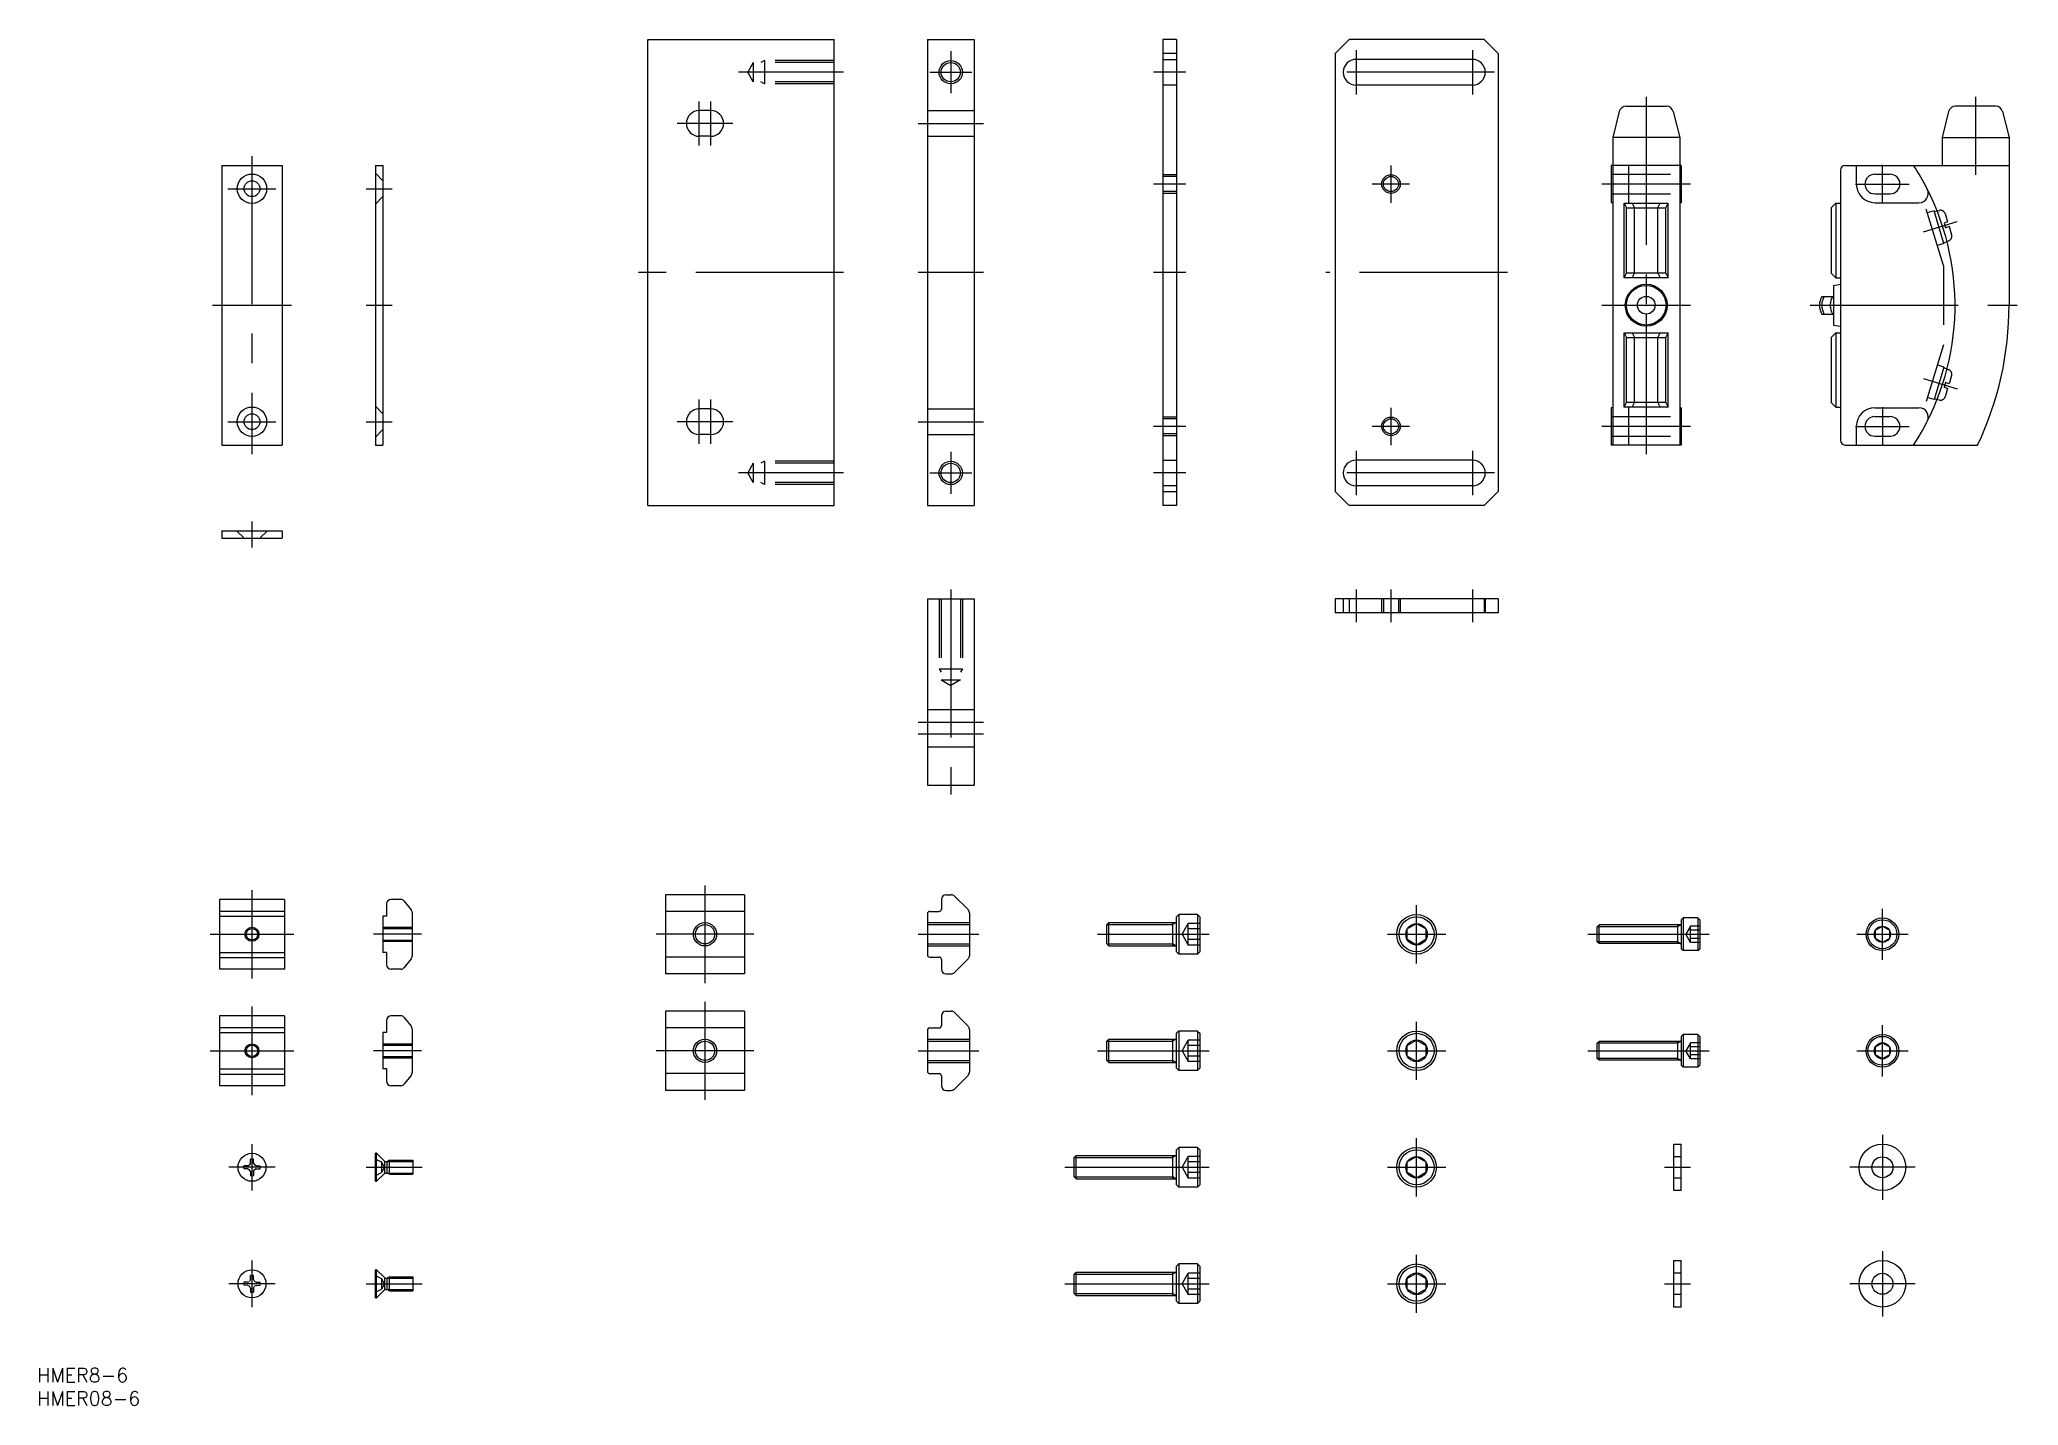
# Model space of a CAD drawing. Extents: x -46 to 379, y -236 to 57.
import ezdxf

# ---------------------------------------------------------------- set-up
doc = ezdxf.new("R2010")
doc.units = 0
for name, pattern in [('CENTER', [50.8, 31.75, -6.35, 6.35, -6.35]), ('DASHED', [19.05, 12.7, -6.35]), ('PHANTOM', [63.5, 31.75, -6.35, 6.35, -6.35, 6.35, -6.35])]:
    doc.linetypes.add(name, pattern=pattern)
doc.layers.get('0').update_dxf_attribs({"linetype": 'CONTINUOUS'})
doc.layers.add('CENTER', color=1, linetype='CENTER')
doc.styles.get("Standard").update_dxf_attribs({"font": 'txt.shx', "height": 3, "bigfont": 'bigfont.shx'})

msp = doc.modelspace()

# ---------------------------------------------------------------- linework, layer by layer
at = {"color": 7, "linetype": 'CONTINUOUS'}
for p, q in [((85, -43), (85, 57)), ((85, 57), (125, 57)), ((125, -43), (125, 57)), ((145, 57), (145, -43)), ((145, 57), (155, 57)), ((155, 57), (155, -43)), ((195.5, 57), (195.5, -43)), ((198.5, 57), (195.5, 57)), ((198.5, 57), (198.5, -43)), ((232.5, 54), (235.5, 57)), ((264.5, 57), (235.5, 57)), ((264.5, 57), (267.5, 54)), ((198.5, 54), (195.5, 54)), ((232.5, 54), (232.5, -40)), ((262, 52.75), (237, 52.75)), ((267.5, 54), (267.5, -40)), ((262, 47.25), (237, 47.25)), ((294.97, 42.7), (303.63, 42.7)), ((374.33, 42.7), (365.67, 42.7)), ((98.5, 41.75), (96, 41.75)), ((293.51, 41.57), (292.1, 36)), ((305.09, 41.57), (306.5, 36)), ((364.21, 41.57), (362.8, 36)), ((375.79, 41.57), (377.2, 36)), ((98.5, 36.25), (96, 36.25)), ((292.1, 36), (292.1, -30)), ((306.5, 36), (292.1, 36)), ((306.5, 36), (306.5, -30)), ((362.8, 36), (377.2, 36)), ((362.8, 36), (362.8, 30)), ((377.2, 36), (377.2, 0)), ((-6.5, 30), (-6.5, -30)), ((-6.5, 30), (6.5, 30)), ((6.5, 30), (6.5, -30)), ((26.5, 30), (26.5, -30)), ((26.5, 30), (28.1, 30)), ((28.1, 30), (28.1, -30)), ((291.8, 30), (291.8, 22)), ((306.8, 30), (291.8, 30)), ((295.5, 30), (295.5, 21.9)), ((306.8, 30), (306.8, 22)), ((342, 30), (377.2, 30)), ((344.4, 30), (344.4, 26)), ((341, 29), (341, -29)), ((348.35, 28.1), (351.65, 28.1)), ((292.1, 22), (291.8, 22)), ((294.6, 5.9), (294.6, 21.9)), ((294.6, 21.9), (304, 21.9)), ((294.6, 21.9), (295.1, 20.9)), ((296.3, 21.9), (296.8, 20.9)), ((301.8, 20.9), (302.3, 21.9)), ((303.5, 20.9), (304, 21.9)), ((304, 5.9), (304, 21.9)), ((306.8, 22), (306.5, 22)), ((339, 20.9), (340, 21.9)), ((340, 21.9), (340, 5.9)), ((340, 21.9), (341, 21.9)), ((348.35, 23.9), (351.65, 23.9)), ((348.4, 22), (357.85, 22)), ((295.1, 6.9), (295.1, 20.9)), ((295.1, 20.9), (303.5, 20.9)), ((296.8, 6.9), (296.8, 20.9)), ((301.8, 6.9), (301.8, 20.9)), ((303.5, 6.9), (303.5, 20.9)), ((339, 20.9), (339, 6.9)), ((294.6, 5.9), (295.1, 6.9)), ((304, 5.9), (294.6, 5.9)), ((303.5, 6.9), (295.1, 6.9)), ((296.3, 5.9), (296.8, 6.9)), ((299.3, 5.9), (299.3, 1.9)), ((301.8, 6.9), (302.3, 5.9)), ((303.5, 6.9), (304, 5.9)), ((339, 6.9), (340, 5.9)), ((339.5, 4.25), (341, 4.5)), ((339.5, 4.25), (339.5, -4.25)), ((340, 5.9), (341, 5.9)), ((337, 1.9), (339.5, 1.9)), ((299.3, -1.9), (299.3, -5.9)), ((337, -1.9), (339.5, -1.9)), ((294.6, -21.9), (294.6, -5.9)), ((294.6, -5.9), (304, -5.9)), ((294.6, -5.9), (295.1, -6.9)), ((295.1, -6.9), (303.5, -6.9)), ((295.1, -20.9), (295.1, -6.9)), ((296.3, -5.9), (296.8, -6.9)), ((296.8, -20.9), (296.8, -6.9)), ((301.8, -6.9), (302.3, -5.9)), ((301.8, -20.9), (301.8, -6.9)), ((303.5, -6.9), (304, -5.9)), ((303.5, -20.9), (303.5, -6.9)), ((304, -21.9), (304, -5.9)), ((339, -6.9), (340, -5.9)), ((339, -6.9), (339, -20.9)), ((339.5, -4.25), (341, -4.5)), ((340, -5.9), (340, -21.9)), ((340, -5.9), (341, -5.9)), ((294.6, -21.9), (295.1, -20.9)), ((303.5, -20.9), (295.1, -20.9)), ((296.3, -21.9), (296.8, -20.9)), ((301.8, -20.9), (302.3, -21.9)), ((303.5, -20.9), (304, -21.9)), ((339, -20.9), (340, -21.9)), ((98.5, -22.25), (96, -22.25)), ((291.8, -22), (291.8, -30)), ((292.1, -22), (291.8, -22)), ((304, -21.9), (294.6, -21.9)), ((295.5, -21.9), (295.5, -30)), ((306.8, -22), (306.5, -22)), ((306.8, -22), (306.8, -30)), ((340, -21.9), (341, -21.9)), ((348.35, -23.9), (351.65, -23.9)), ((348.4, -22), (357.85, -22)), ((98.5, -27.75), (96, -27.75)), ((344.4, -26), (344.4, -30)), ((348.35, -28.1), (351.65, -28.1)), ((-6.5, -30), (6.5, -30)), ((26.5, -30), (28.1, -30)), ((262, -33.25), (237, -33.25)), ((306.8, -30), (291.8, -30)), ((342, -30), (370.45, -30)), ((195.5, -40), (198.5, -40)), ((232.5, -40), (235.5, -43)), ((262, -38.75), (237, -38.75)), ((267.5, -40), (264.5, -43)), ((85, -43), (125, -43)), ((145, -43), (155, -43)), ((198.5, -43), (195.5, -43)), ((264.5, -43), (235.5, -43)), ((-6.5, -48.4), (-6.5, -50)), ((-6.5, -48.4), (6.5, -48.4)), ((-6.5, -50), (6.5, -50)), ((6.5, -48.4), (6.5, -50)), ((145, -63), (145, -103)), ((145, -63), (155, -63)), ((155, -63), (155, -103)), ((267.5, -63), (232.5, -63)), ((232.5, -63), (232.5, -66)), ((235.5, -63), (235.5, -66)), ((264.5, -63), (264.5, -66)), ((267.5, -63), (267.5, -66)), ((267.5, -66), (232.5, -66)), ((145, -103), (155, -103)), ((105.75, -126.5), (88.75, -126.5)), ((88.75, -126.5), (88.75, -143.5)), ((105.75, -126.5), (105.75, -143.5)), ((149, -126.5), (150.09, -126.5)), ((150.79, -126.79), (153.71, -129.71)), ((7, -127.5), (-7, -127.5)), ((-7, -127.5), (-7, -142.5)), ((-7, -130), (7, -130)), ((-7, -131.1), (7, -131.1)), ((7, -127.5), (7, -142.5)), ((28.1, -131.1), (28.1, -138.9)), ((28.9, -131.1), (28.1, -131.1)), ((28.9, -128.5), (28.9, -131.1)), ((31.92, -127.5), (29.9, -127.5)), ((32.7, -127.87), (34.18, -129.73)), ((34.4, -130.35), (34.4, -139.65)), ((105.75, -130.1), (88.75, -130.1)), ((145, -130.6), (145, -139.4)), ((145.5, -130.1), (147.5, -130.1)), ((148, -127.5), (148, -129.6)), ((154, -130.41), (154, -139.59)), ((199, -130.75), (198.5, -131.25)), ((198.5, -138.75), (198.5, -131.25)), ((199, -130.75), (199, -139.25)), ((203, -130.75), (199, -130.75)), ((203, -130.75), (203, -139.25)), ((203, -130.75), (203.5, -131.25)), ((203.5, -131.25), (203.5, -138.75)), ((306.8, -131.9), (307.2, -131.5)), ((307.2, -131.5), (307.2, -138.5)), ((310.4, -131.5), (307.2, -131.5)), ((310.8, -131.9), (310.4, -131.5)), ((310.4, -131.5), (310.4, -138.5)), ((183.5, -132.93), (183.93, -132.5)), ((183.5, -137.07), (183.5, -132.93)), ((183.93, -132.5), (198.3, -132.5)), ((183.93, -137.5), (183.93, -132.5)), ((197.6, -132.5), (197.6, -137.5)), ((248, -133.85), (250, -132.69)), ((248, -136.15), (248, -133.85)), ((250, -132.69), (252, -133.85)), ((252, -133.85), (252, -136.15)), ((288.8, -133.38), (289.18, -133)), ((288.8, -136.62), (288.8, -133.38)), ((306.6, -133), (289.18, -133)), ((289.18, -137), (289.18, -133)), ((306, -133), (306, -137)), ((306.8, -131.9), (306.8, -138.1)), ((306.8, -131.9), (306.8, -138.1)), ((310.8, -131.9), (310.8, -138.1)), ((348.5, -134.13), (350, -133.27)), ((348.5, -135.87), (348.5, -134.13)), ((350, -136.73), (348.5, -135.87)), ((350, -133.27), (351.5, -134.13)), ((351.5, -135.87), (350, -136.73)), ((351.5, -134.13), (351.5, -135.87)), ((-7, -138.9), (7, -138.9)), ((-7, -140), (7, -140)), ((28.9, -138.9), (28.1, -138.9)), ((28.9, -138.9), (28.9, -141.5)), ((105.75, -139.9), (88.75, -139.9)), ((145.5, -139.9), (147.5, -139.9)), ((183.93, -137.5), (183.5, -137.07)), ((183.93, -137.5), (198.3, -137.5)), ((199, -139.25), (198.5, -138.75)), ((203, -139.25), (199, -139.25)), ((203, -139.25), (203.5, -138.75)), ((250, -137.31), (248, -136.15)), ((252, -136.15), (250, -137.31)), ((289.18, -137), (288.8, -136.62)), ((306.6, -137), (289.18, -137)), ((307.2, -138.5), (306.8, -138.1)), ((310.4, -138.5), (307.2, -138.5)), ((310.4, -138.5), (310.8, -138.1)), ((7, -142.5), (-7, -142.5)), ((31.92, -142.5), (29.9, -142.5)), ((34.18, -140.27), (32.7, -142.12)), ((105.75, -143.5), (88.75, -143.5)), ((148, -140.4), (148, -142.5)), ((149, -143.5), (150.09, -143.5)), ((153.71, -140.29), (150.79, -143.21)), ((7, -152.5), (-7, -152.5)), ((-7, -152.5), (-7, -167.5)), ((7, -152.5), (7, -167.5)), ((31.92, -152.5), (29.9, -152.5)), ((32.7, -152.87), (34.18, -154.73)), ((105.75, -151.5), (88.75, -151.5)), ((88.75, -151.5), (88.75, -168.5)), ((105.75, -151.5), (105.75, -168.5)), ((148, -152.5), (148, -154.6)), ((149, -151.5), (150.09, -151.5)), ((150.79, -151.79), (153.71, -154.71)), ((-7, -155), (7, -155)), ((-7, -156.1), (7, -156.1)), ((28.1, -156.1), (28.1, -163.9)), ((28.9, -156.1), (28.1, -156.1)), ((28.9, -153.5), (28.9, -156.1)), ((34.4, -155.35), (34.4, -164.65)), ((105.75, -155.1), (88.75, -155.1)), ((145, -155.6), (145, -164.4)), ((145.5, -155.1), (147.5, -155.1)), ((154, -155.41), (154, -164.59)), ((199, -155.75), (198.5, -156.25)), ((198.5, -163.75), (198.5, -156.25)), ((199, -155.75), (199, -164.25)), ((203, -155.75), (199, -155.75)), ((203, -155.75), (203, -164.25)), ((203, -155.75), (203.5, -156.25)), ((203.5, -156.25), (203.5, -163.75)), ((306.8, -156.9), (307.2, -156.5)), ((306.8, -156.9), (306.8, -163.1)), ((306.8, -156.9), (306.8, -163.1)), ((307.2, -156.5), (307.2, -163.5)), ((310.4, -156.5), (307.2, -156.5)), ((310.4, -156.5), (310.4, -163.5)), ((310.8, -156.9), (310.4, -156.5)), ((310.8, -156.9), (310.8, -163.1)), ((183.5, -157.93), (183.93, -157.5)), ((183.5, -162.07), (183.5, -157.93)), ((183.93, -157.5), (198.3, -157.5)), ((183.93, -162.5), (183.93, -157.5)), ((197.6, -157.5), (197.6, -162.5)), ((248, -158.85), (250, -157.69)), ((248, -161.15), (248, -158.85)), ((250, -162.31), (248, -161.15)), ((250, -157.69), (252, -158.85)), ((252, -161.15), (250, -162.31)), ((252, -158.85), (252, -161.15)), ((288.8, -158.38), (289.18, -158)), ((288.8, -161.62), (288.8, -158.38)), ((306.6, -158), (289.18, -158)), ((289.18, -162), (289.18, -158)), ((306, -158), (306, -162)), ((348.5, -159.13), (350, -158.27)), ((348.5, -160.87), (348.5, -159.13)), ((350, -161.73), (348.5, -160.87)), ((350, -158.27), (351.5, -159.13)), ((351.5, -160.87), (350, -161.73)), ((351.5, -159.13), (351.5, -160.87)), ((-7, -163.9), (7, -163.9)), ((-7, -165), (7, -165)), ((28.9, -163.9), (28.1, -163.9)), ((28.9, -163.9), (28.9, -166.5)), ((34.18, -165.27), (32.7, -167.12)), ((105.75, -164.9), (88.75, -164.9)), ((145.5, -164.9), (147.5, -164.9)), ((148, -165.4), (148, -167.5)), ((153.71, -165.29), (150.79, -168.21)), ((183.93, -162.5), (183.5, -162.07)), ((183.93, -162.5), (198.3, -162.5)), ((199, -164.25), (198.5, -163.75)), ((203, -164.25), (199, -164.25)), ((203, -164.25), (203.5, -163.75)), ((289.18, -162), (288.8, -161.62)), ((306.6, -162), (289.18, -162)), ((307.2, -163.5), (306.8, -163.1)), ((310.4, -163.5), (307.2, -163.5)), ((310.4, -163.5), (310.8, -163.1)), ((7, -167.5), (-7, -167.5)), ((31.92, -167.5), (29.9, -167.5)), ((105.75, -168.5), (88.75, -168.5)), ((149, -168.5), (150.09, -168.5)), ((26.5, -188), (26.5, -182)), ((26.75, -182), (26.5, -182)), ((26.75, -188), (26.75, -182)), ((28.43, -183.68), (26.75, -182)), ((176.5, -182.93), (176.93, -182.5)), ((176.93, -182.5), (198.3, -182.5)), ((176.93, -187.5), (176.93, -182.5)), ((197.6, -182.5), (197.6, -187.5)), ((199, -180.75), (198.5, -181.25)), ((198.5, -188.75), (198.5, -181.25)), ((199, -180.75), (199, -189.25)), ((203, -180.75), (199, -180.75)), ((203, -180.75), (203, -189.25)), ((203, -180.75), (203.5, -181.25)), ((203.5, -181.25), (203.5, -188.75)), ((305.2, -190), (305.2, -180)), ((305.2, -180), (306.8, -180)), ((306.8, -190), (306.8, -180)), ((-0.92, -184.67), (-1.77, -184.68)), ((-0.92, -185.33), (-1.77, -185.32)), ((-0.92, -184.67), (-0.52, -184.48)), ((-0.92, -185.33), (-0.52, -185.52)), ((-0.33, -184.08), (-0.52, -184.48)), ((-0.33, -185.92), (-0.52, -185.52)), ((-0.33, -184.08), (-0.32, -183.23)), ((-0.33, -185.92), (-0.32, -186.77)), ((0.33, -184.08), (0.32, -183.23)), ((0.33, -185.92), (0.32, -186.77)), ((0.33, -184.08), (0.52, -184.48)), ((0.33, -185.92), (0.52, -185.52)), ((0.92, -184.67), (0.52, -184.48)), ((0.92, -185.33), (0.52, -185.52)), ((0.92, -184.67), (1.77, -184.68)), ((0.92, -185.33), (1.77, -185.32)), ((28.43, -186.32), (26.75, -188)), ((28.52, -186.23), (28.52, -183.77)), ((28.64, -183.77), (29.05, -183.77)), ((28.64, -186.23), (29.05, -186.23)), ((29.52, -183.5), (29.05, -183.77)), ((29.05, -186.23), (29.05, -183.77)), ((29.52, -186.5), (29.05, -186.23)), ((29.52, -183.5), (34.5, -183.5)), ((29.52, -186.5), (29.52, -183.5)), ((29.52, -186.5), (34.5, -186.5)), ((34.5, -183.5), (34.5, -186.5)), ((176.5, -187.07), (176.5, -182.93)), ((248, -183.85), (250, -182.69)), ((248, -186.15), (248, -183.85)), ((250, -187.31), (248, -186.15)), ((250, -182.69), (252, -183.85)), ((252, -186.15), (250, -187.31)), ((252, -183.85), (252, -186.15)), ((26.5, -188), (26.75, -188)), ((176.93, -187.5), (176.5, -187.07)), ((176.93, -187.5), (198.3, -187.5)), ((199, -189.25), (198.5, -188.75)), ((203, -189.25), (199, -189.25)), ((203, -189.25), (203.5, -188.75)), ((306.8, -190), (305.2, -190)), ((26.5, -213), (26.5, -207)), ((26.75, -207), (26.5, -207)), ((26.75, -213), (26.75, -207)), ((28.43, -208.68), (26.75, -207)), ((176.5, -207.93), (176.93, -207.5)), ((176.5, -212.07), (176.5, -207.93)), ((176.93, -207.5), (198.3, -207.5)), ((176.93, -212.5), (176.93, -207.5)), ((197.6, -207.5), (197.6, -212.5)), ((199, -205.75), (198.5, -206.25)), ((198.5, -213.75), (198.5, -206.25)), ((199, -205.75), (199, -214.25)), ((203, -205.75), (199, -205.75)), ((203, -205.75), (203, -214.25)), ((203, -205.75), (203.5, -206.25)), ((203.5, -206.25), (203.5, -213.75)), ((248, -208.85), (250, -207.69)), ((250, -207.69), (252, -208.85)), ((305.2, -215), (305.2, -205)), ((305.2, -205), (306.8, -205)), ((306.8, -215), (306.8, -205)), ((-0.92, -209.67), (-1.77, -209.68)), ((-0.92, -210.33), (-1.77, -210.32)), ((-0.92, -209.67), (-0.52, -209.48)), ((-0.92, -210.33), (-0.52, -210.52)), ((-0.33, -209.08), (-0.52, -209.48)), ((-0.33, -210.92), (-0.52, -210.52)), ((-0.33, -209.08), (-0.32, -208.23)), ((-0.33, -210.92), (-0.32, -211.77)), ((0.33, -209.08), (0.32, -208.23)), ((0.33, -210.92), (0.32, -211.77)), ((0.33, -209.08), (0.52, -209.48)), ((0.33, -210.92), (0.52, -210.52)), ((0.92, -209.67), (0.52, -209.48)), ((0.92, -210.33), (0.52, -210.52)), ((0.92, -209.67), (1.77, -209.68)), ((0.92, -210.33), (1.77, -210.32)), ((28.43, -211.32), (26.75, -213)), ((28.52, -211.23), (28.52, -208.77)), ((28.64, -208.77), (29.05, -208.77)), ((28.64, -211.23), (29.05, -211.23)), ((29.52, -208.5), (29.05, -208.77)), ((29.05, -211.23), (29.05, -208.77)), ((29.52, -211.5), (29.05, -211.23)), ((29.52, -211.5), (29.52, -208.5)), ((29.52, -208.5), (34.5, -208.5)), ((29.52, -211.5), (34.5, -211.5)), ((34.5, -208.5), (34.5, -211.5)), ((176.93, -212.5), (176.5, -212.07)), ((248, -211.15), (248, -208.85)), ((250, -212.31), (248, -211.15)), ((252, -211.15), (250, -212.31)), ((252, -208.85), (252, -211.15)), ((26.5, -213), (26.75, -213)), ((176.93, -212.5), (198.3, -212.5)), ((199, -214.25), (198.5, -213.75)), ((203, -214.25), (199, -214.25)), ((203, -214.25), (203.5, -213.75)), ((306.8, -215), (305.2, -215))]:
    msp.add_line(p, q, dxfattribs=at)
at = {"color": 3, "linetype": 'DASHED'}
for p, q in [((107.6, 52.07), (106.41, 50)), ((107.6, 52.07), (107.6, 47.93)), ((125, 52.07), (107.6, 52.07)), ((110, 52.5), (109.25, 52.07)), ((110, 52.5), (110, 47.5)), ((125, 52.5), (110, 52.5)), ((195.5, 52.75), (198.5, 52.75)), ((107.6, 47.93), (106.41, 50)), ((125, 47.93), (107.6, 47.93)), ((110, 47.5), (109.25, 47.93)), ((125, 47.5), (110, 47.5)), ((198.5, 47.25), (195.5, 47.25)), ((145, 41.75), (155, 41.75)), ((145, 36.25), (155, 36.25)), ((26.5, 28.3), (28.1, 26.7)), ((198.5, 28), (195.5, 28)), ((198.5, 27.62), (195.5, 27.62)), ((291.8, 28.1), (306.8, 28.1)), ((26.5, 21.7), (28.1, 23.3)), ((198.5, 24.38), (195.5, 24.38)), ((198.5, 24), (195.5, 24)), ((291.8, 23.9), (306.8, 23.9)), ((363.1, 8.5), (358.88, 22.31)), ((361.08, 20.24), (359.64, 19.8)), ((363.21, 13.26), (361.08, 20.24)), ((361.12, 20.1), (362.29, 20.34)), ((364, 17.87), (363.23, 17.64)), ((363.23, 17.64), (363.54, 16.62)), ((363.45, 19.66), (364, 17.87)), ((363.21, 13.26), (361.78, 12.82)), ((363.17, 13.4), (364.27, 13.85)), ((364.31, 16.86), (363.54, 16.62)), ((364.31, 16.86), (364.86, 15.07)), ((363.1, 8.5), (363.1, -8.5)), ((363.1, -8.5), (358.89, -22.29)), ((363.21, -13.26), (361.08, -20.24)), ((363.21, -13.26), (361.78, -12.82)), ((363.17, -13.4), (364.27, -13.85)), ((363.54, -16.62), (363.23, -17.64)), ((364.31, -16.86), (363.54, -16.62)), ((364.86, -15.07), (364.31, -16.86)), ((361.08, -20.24), (359.64, -19.8)), ((361.12, -20.1), (362.29, -20.34)), ((364, -17.87), (363.23, -17.64)), ((364, -17.87), (363.45, -19.66)), ((26.5, -21.7), (28.1, -23.3)), ((145, -22.25), (155, -22.25)), ((198.5, -24), (195.5, -24)), ((198.5, -24.38), (195.5, -24.38)), ((291.8, -23.9), (306.8, -23.9)), ((26.5, -28.3), (28.1, -26.7)), ((145, -27.75), (155, -27.75)), ((198.5, -27.62), (195.5, -27.62)), ((198.5, -28), (195.5, -28)), ((291.8, -28.1), (306.8, -28.1)), ((107.6, -33.93), (106.41, -36)), ((125, -33.93), (107.6, -33.93)), ((107.6, -33.93), (107.6, -38.07)), ((110, -33.5), (109.25, -33.93)), ((125, -33.5), (110, -33.5)), ((110, -33.5), (110, -38.5)), ((195.5, -33.25), (198.5, -33.25)), ((107.6, -38.07), (106.41, -36)), ((125, -38.07), (107.6, -38.07)), ((110, -38.5), (109.25, -38.07)), ((125, -38.5), (110, -38.5)), ((198.5, -38.75), (195.5, -38.75)), ((-3.3, -48.4), (-1.7, -50)), ((3.3, -48.4), (1.7, -50)), ((147.5, -63), (147.5, -78)), ((147.93, -63), (147.93, -80.4)), ((152.07, -63), (152.07, -80.4)), ((152.5, -63), (152.5, -78)), ((234.25, -63), (234.25, -66)), ((242.5, -63), (242.5, -66)), ((242.88, -63), (242.88, -66)), ((246.12, -63), (246.12, -66)), ((246.5, -63), (246.5, -66)), ((264.75, -63), (264.75, -66)), ((147.5, -78), (147.93, -78.75)), ((147.5, -78), (152.5, -78)), ((147.93, -80.4), (150, -81.59)), ((147.93, -80.4), (152.07, -80.4)), ((152.07, -80.4), (150, -81.59)), ((152.5, -78), (152.07, -78.75)), ((145, -86.75), (155, -86.75)), ((145, -94.75), (155, -94.75)), ((28.1, -133.5), (34.4, -133.5)), ((28.1, -133.77), (34.4, -133.77)), ((145, -132.5), (154, -132.5)), ((145, -132.93), (154, -132.93)), ((199.67, -135), (201, -132.69)), ((199.67, -135), (201, -137.31)), ((201, -137.31), (201, -132.69)), ((203.5, -132.69), (201, -132.69)), ((203.5, -133.85), (201, -133.85)), ((308.8, -133.27), (307.8, -135)), ((308.8, -136.73), (307.8, -135)), ((310.8, -133.27), (308.8, -133.27)), ((308.8, -136.73), (308.8, -133.27)), ((310.8, -134.13), (308.8, -134.13)), ((310.8, -135.87), (308.8, -135.87)), ((28.1, -136.23), (34.4, -136.23)), ((28.1, -136.5), (34.4, -136.5)), ((145, -137.07), (154, -137.07)), ((145, -137.5), (154, -137.5)), ((203.5, -136.15), (201, -136.15)), ((203.5, -137.31), (201, -137.31)), ((310.8, -136.73), (308.8, -136.73)), ((28.1, -158.5), (34.4, -158.5)), ((28.1, -158.77), (34.4, -158.77)), ((28.1, -161.23), (34.4, -161.23)), ((145, -157.5), (154, -157.5)), ((145, -157.93), (154, -157.93)), ((199.67, -160), (201, -157.69)), ((199.67, -160), (201, -162.31)), ((201, -162.31), (201, -157.69)), ((203.5, -157.69), (201, -157.69)), ((203.5, -158.85), (201, -158.85)), ((203.5, -161.15), (201, -161.15)), ((308.8, -158.27), (307.8, -160)), ((308.8, -161.73), (307.8, -160)), ((310.8, -158.27), (308.8, -158.27)), ((308.8, -161.73), (308.8, -158.27)), ((310.8, -159.13), (308.8, -159.13)), ((310.8, -160.87), (308.8, -160.87)), ((28.1, -161.5), (34.4, -161.5)), ((145, -162.07), (154, -162.07)), ((145, -162.5), (154, -162.5)), ((203.5, -162.31), (201, -162.31)), ((310.8, -161.73), (308.8, -161.73)), ((26.83, -183.37), (27.83, -183.85)), ((26.83, -186.63), (27.83, -186.14)), ((28.43, -185), (27.83, -183.85)), ((27.83, -183.85), (27.83, -186.14)), ((28.43, -185), (27.83, -186.14)), ((199.67, -185), (201, -182.69)), ((199.67, -185), (201, -187.31)), ((201, -187.31), (201, -182.69)), ((203.5, -182.69), (201, -182.69)), ((203.5, -183.85), (201, -183.85)), ((203.5, -186.15), (201, -186.15)), ((306.8, -182.75), (305.2, -182.75)), ((203.5, -187.31), (201, -187.31)), ((305.2, -187.25), (306.8, -187.25)), ((199.67, -210), (201, -207.69)), ((201, -212.31), (201, -207.69)), ((203.5, -207.69), (201, -207.69)), ((306.8, -207.75), (305.2, -207.75)), ((26.83, -208.37), (27.83, -208.85)), ((26.83, -211.63), (27.83, -211.15)), ((27.83, -208.85), (27.83, -211.15)), ((28.43, -210), (27.83, -208.85)), ((28.43, -210), (27.83, -211.15)), ((199.67, -210), (201, -212.31)), ((203.5, -208.85), (201, -208.85)), ((203.5, -211.15), (201, -211.15)), ((203.5, -212.31), (201, -212.31)), ((305.2, -212.25), (306.8, -212.25))]:
    msp.add_line(p, q, dxfattribs=at)
at = {"color": 3, "linetype": 'CONTINUOUS'}
for p, q in [((183.5, -132.93), (197.6, -132.93)), ((198.4, -132.47), (197.6, -132.93)), ((306, -133.38), (288.8, -133.38)), ((306.7, -132.97), (306, -133.38)), ((183.5, -137.07), (197.6, -137.07)), ((198.4, -137.53), (197.6, -137.07)), ((306, -136.62), (288.8, -136.62)), ((306.7, -137.03), (306, -136.62)), ((183.5, -157.93), (197.6, -157.93)), ((198.4, -157.47), (197.6, -157.93)), ((306, -158.38), (288.8, -158.38)), ((306.7, -157.97), (306, -158.38)), ((183.5, -162.07), (197.6, -162.07)), ((198.4, -162.53), (197.6, -162.07)), ((306, -161.62), (288.8, -161.62)), ((306.7, -162.03), (306, -161.62)), ((198.4, -182.47), (197.6, -182.93)), ((29.05, -183.77), (34.5, -183.77)), ((29.05, -186.23), (34.5, -186.23)), ((176.5, -182.93), (197.6, -182.93)), ((176.5, -187.07), (197.6, -187.07)), ((198.4, -187.53), (197.6, -187.07)), ((176.5, -207.93), (197.6, -207.93)), ((198.4, -207.47), (197.6, -207.93)), ((29.05, -208.77), (34.5, -208.77)), ((29.05, -211.23), (34.5, -211.23)), ((176.5, -212.07), (197.6, -212.07)), ((198.4, -212.53), (197.6, -212.07))]:
    msp.add_line(p, q, dxfattribs=at)
for centre, radius in [((150, 50), 2.5), ((244.5, 26), 2), ((244.5, -26), 2), ((150, -36), 2.5), ((0, -135), 1.5), ((97.25, -135), 2.5), ((0, -160), 1.5), ((97.25, -160), 2.5)]:
    msp.add_circle(centre, radius, dxfattribs=at)
at = {"color": 7, "linetype": 'CONTINUOUS'}
for centre, radius in [((150, 50), 2.07), ((0, 25), 3.15), ((0, 25), 1.7), ((244.5, 26), 1.62), ((299.3, 0), 4.5), ((299.3, 0), 4.25), ((299.3, 0), 1.9), ((0, -25), 3.15), ((0, -25), 1.7), ((244.5, -26), 1.62), ((150, -36), 2.07), ((250, -135), 4.25), ((250, -135), 3.75), ((350, -135), 3.5), ((0, -135), 1.23), ((97.25, -135), 2.07), ((250, -135), 2.31), ((350, -135), 3.1), ((350, -135), 1.73), ((250, -160), 4.25), ((250, -160), 3.75), ((350, -160), 3.5), ((350, -160), 3.1), ((0, -160), 1.23), ((97.25, -160), 2.07), ((250, -160), 2.31), ((350, -160), 1.73), ((0, -185), 3), ((250, -185), 4.25), ((250, -185), 3.75), ((350, -185), 5), ((250, -185), 2.31), ((350, -185), 2.25), ((0, -210), 3), ((250, -210), 4.25), ((250, -210), 3.75), ((250, -210), 2.31), ((350, -210), 5), ((350, -210), 2.25)]:
    msp.add_circle(centre, radius, dxfattribs=at)
for centre, radius, start, end in [((237, 50), 2.75, 90, 270), ((262, 50), 2.75, 270, 90), ((294.97, 41.2), 1.5, 90, 165.7627), ((303.63, 41.2), 1.5, 14.2373, 90), ((365.67, 41.2), 1.5, 90, 165.7627), ((374.33, 41.2), 1.5, 14.2373, 90), ((96, 39), 2.75, 90, 270), ((98.5, 39), 2.75, 270, 90), ((342, 29), 1, 90, 180), ((310.6, 0), 55, 26.9254, 33.0557), ((348.4, 26), 4, 180, 270), ((348.35, 26), 2.1, 90, 270), ((351.65, 26), 2.1, 270, 90), ((310.6, 0), 55, 326.9443, 26.9254), ((357.85, 24), 2, 270, 26.9254), ((340.36, 0), 3.86, 150.5129, 209.4871), ((307.2, 0), 70, 334.6231, 0), ((96, -25), 2.75, 90, 270), ((98.5, -25), 2.75, 270, 90), ((348.4, -26), 4, 90, 180), ((348.35, -26), 2.1, 90, 270), ((351.65, -26), 2.1, 270, 90), ((357.85, -24), 2, 333.0746, 90), ((342, -29), 1, 180, 270), ((237, -36), 2.75, 90, 270), ((262, -36), 2.75, 270, 90), ((149, -127.5), 1, 90, 180), ((150.09, -127.5), 1, 45, 90), ((29.9, -128.5), 1, 90, 180), ((31.92, -128.5), 1, 38.6598, 90), ((33.4, -130.35), 1, 0, 38.6598), ((145.5, -130.6), 0.5, 90, 180), ((147.5, -129.6), 0.5, 270, 0), ((153, -130.41), 1, 0, 45), ((198.3, -132.3), 0.2, 270, 0), ((306.6, -132.8), 0.2, 270, 0), ((33.4, -139.65), 1, 321.3402, 0), ((145.5, -139.4), 0.5, 180, 270), ((147.5, -140.4), 0.5, 0, 90), ((153, -139.59), 1, 315, 0), ((198.3, -137.7), 0.2, 0, 90), ((306.6, -137.2), 0.2, 0, 90), ((29.9, -141.5), 1, 180, 270), ((31.92, -141.5), 1, 270, 321.3402), ((149, -142.5), 1, 180, 270), ((150.09, -142.5), 1, 270, 315), ((29.9, -153.5), 1, 90, 180), ((31.92, -153.5), 1, 38.6598, 90), ((149, -152.5), 1, 90, 180), ((150.09, -152.5), 1, 45, 90), ((33.4, -155.35), 1, 0, 38.6598), ((145.5, -155.6), 0.5, 90, 180), ((147.5, -154.6), 0.5, 270, 0), ((153, -155.41), 1, 0, 45), ((198.3, -157.3), 0.2, 270, 0), ((306.6, -157.8), 0.2, 270, 0), ((33.4, -164.65), 1, 321.3402, 0), ((145.5, -164.4), 0.5, 180, 270), ((147.5, -165.4), 0.5, 0, 90), ((153, -164.59), 1, 315, 0), ((198.3, -162.7), 0.2, 0, 90), ((306.6, -162.2), 0.2, 0, 90), ((29.9, -166.5), 1, 180, 270), ((31.92, -166.5), 1, 270, 321.3402), ((149, -167.5), 1, 180, 270), ((150.09, -167.5), 1, 270, 315), ((198.3, -182.3), 0.2, 270, 0), ((0, -185), 1.8, 169.8876, 190.1124), ((0, -185), 1.8, 79.8876, 100.1124), ((0, -185), 1.8, 259.8876, 280.1124), ((0, -185), 1.8, 349.8876, 10.1124), ((28.64, -183.47), 0.3, 225, 270), ((28.64, -186.53), 0.3, 90, 135), ((198.3, -187.7), 0.2, 0, 90), ((198.3, -207.3), 0.2, 270, 0), ((0, -210), 1.8, 169.8876, 190.1124), ((0, -210), 1.8, 79.8876, 100.1124), ((0, -210), 1.8, 259.8876, 280.1124), ((0, -210), 1.8, 349.8876, 10.1124), ((28.64, -208.47), 0.3, 225, 270), ((28.64, -211.53), 0.3, 90, 135), ((198.3, -212.7), 0.2, 0, 90)]:
    msp.add_arc(centre, radius, start, end, dxfattribs=at)
at = {"color": 3, "linetype": 'DASHED'}
for centre, radius, start, end in [((362.5, 19.37), 1, 17, 102), ((363.9, 14.78), 1, 291.9998, 17), ((363.9, -14.78), 1, 343, 68), ((362.5, -19.37), 1, 258, 343), ((27.1, -182.83), 0.6, 180, 243.7), ((27.1, -187.17), 0.6, 116.3, 180), ((27.1, -207.83), 0.6, 180, 243.7), ((27.1, -212.17), 0.6, 116.3, 180)]:
    msp.add_arc(centre, radius, start, end, dxfattribs=at)
at = {"color": 3, "linetype": 'PHANTOM'}
for centre in [(340.86, 0), (342.66, 0)]:
    msp.add_arc(centre, 3.86, 150.5129, 209.4871, dxfattribs=at)
at = {"layer": 'CENTER', "color": 1, "linetype": 'CENTER'}
for p, q in [((150, 54.5), (150, 45.5)), ((237, 54.75), (237, 45.25)), ((262, 54.75), (262, 45.25)), ((127, 50), (104.41, 50)), ((145.5, 50), (154.5, 50)), ((200.5, 50), (193.5, 50)), ((266.75, 50), (232.25, 50)), ((96, 34.25), (96, 43.75)), ((98.5, 34.25), (98.5, 43.75)), ((299.3, 44.7), (299.3, -32)), ((370, 44.7), (370, 28)), ((103.25, 39), (91.25, 39)), ((143, 39), (157, 39)), ((0, 32), (0, -32)), ((244.5, 30), (244.5, 22)), ((350, 21.9), (350, 30.1)), ((200.5, 26), (193.5, 26)), ((248.5, 26), (240.5, 26)), ((308.8, 26), (289.8, 26)), ((344.25, 26), (355.75, 26)), ((-5.15, 25), (5.15, 25)), ((24.5, 25), (30.1, 25)), ((358.8, 15.73), (366.07, 17.95)), ((127, 7), (83, 7)), ((157, 7), (143, 7)), ((200.5, 7), (193.5, 7)), ((269.5, 7), (230.5, 7)), ((-8.5, 0), (8.5, 0)), ((24.5, 0), (30.1, 0)), ((289.8, 0), (308.8, 0)), ((334.5, 0), (379.2, 0)), ((358.8, -15.73), (366.07, -17.95)), ((96, -29.75), (96, -20.25)), ((98.5, -29.75), (98.5, -20.25)), ((-5.15, -25), (5.15, -25)), ((24.5, -25), (30.1, -25)), ((103.25, -25), (91.25, -25)), ((143, -25), (157, -25)), ((244.5, -22), (244.5, -30)), ((350, -21.9), (350, -30.1)), ((200.5, -26), (193.5, -26)), ((248.5, -26), (240.5, -26)), ((308.8, -26), (289.8, -26)), ((344.25, -26), (355.75, -26)), ((150, -31.5), (150, -40.5)), ((237, -31.25), (237, -40.75)), ((262, -31.25), (262, -40.75)), ((127, -36), (104.41, -36)), ((145.5, -36), (154.5, -36)), ((200.5, -36), (193.5, -36)), ((266.75, -36), (232.25, -36)), ((0, -46.4), (0, -52)), ((150, -61), (150, -105)), ((237, -61), (237, -68)), ((244.5, -61), (244.5, -68)), ((262, -61), (262, -68)), ((143, -89.5), (157, -89.5)), ((143, -92), (157, -92)), ((0, -125.5), (0, -144.5)), ((97.25, -145.5), (97.25, -124.5)), ((250, -141.25), (250, -128.75)), ((350, -140.5), (350, -129.5)), ((-9, -135), (9, -135)), ((36.4, -135), (26.1, -135)), ((107.75, -135), (86.75, -135)), ((143, -135), (156, -135)), ((181.5, -135), (205.5, -135)), ((243.75, -135), (256.25, -135)), ((286.8, -135), (312.8, -135)), ((344.5, -135), (355.5, -135)), ((0, -150.5), (0, -169.5)), ((97.25, -170.5), (97.25, -149.5)), ((250, -166.25), (250, -153.75)), ((350, -165.5), (350, -154.5)), ((-9, -160), (9, -160)), ((36.4, -160), (26.1, -160)), ((107.75, -160), (86.75, -160)), ((143, -160), (156, -160)), ((181.5, -160), (205.5, -160)), ((243.75, -160), (256.25, -160)), ((286.8, -160), (312.8, -160)), ((344.5, -160), (355.5, -160)), ((350, -178), (350, -192)), ((0, -180), (0, -190)), ((250, -191.25), (250, -178.75)), ((5, -185), (-5, -185)), ((24.5, -185), (36.5, -185)), ((174.5, -185), (205.5, -185)), ((243.75, -185), (256.25, -185)), ((303.2, -185), (308.8, -185)), ((357, -185), (343, -185)), ((250, -216.25), (250, -203.75)), ((350, -203), (350, -217)), ((0, -205), (0, -215)), ((5, -210), (-5, -210)), ((24.5, -210), (36.5, -210)), ((174.5, -210), (205.5, -210)), ((243.75, -210), (256.25, -210)), ((303.2, -210), (308.8, -210)), ((357, -210), (343, -210))]:
    msp.add_line(p, q, dxfattribs=at)

# ---------------------------------------------------------------- texts
at = {"color": 7, "linetype": 'CONTINUOUS'}
for s, p in [('HMER8-6', (-46.11, -231.1)), ('HMER08-6', (-46.11, -236.1))]:
    msp.add_text(s, height=3, dxfattribs=at).set_placement(p)

doc.saveas('drawing.dxf')
